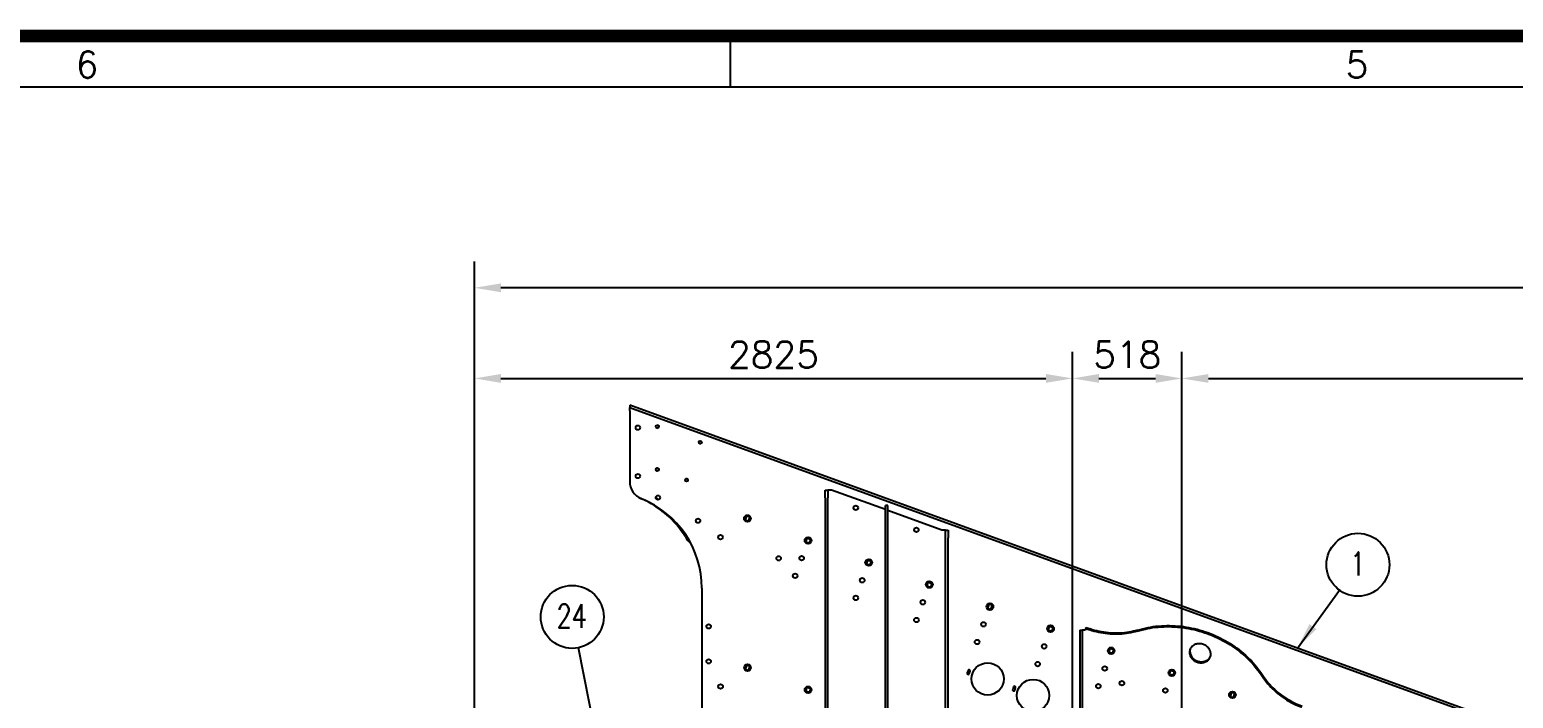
# Model space of a CAD drawing. Header units: millimetres. Extents: x 0 to 55611, y 0 to 32827.
# Drawn here: x 15482 to 22491, y 28950 to 32111 of the extents above; entities that cross this region are included whole.
import ezdxf

# ---------------------------------------------------------------- set-up
doc = ezdxf.new("R2010")
doc.units = ezdxf.units.MM
doc.header["$LTSCALE"] = 10
doc.header["$PDSIZE"] = -1
doc.linetypes.add('SLD-Continua', pattern=[0])
doc.layers.add('EQUIPO', color=30, linetype='SLD-Continua')
doc.layers.add('SLD-0_0', color=7, linetype='SLD-Continua')
doc.styles.add('1', font='romans.shx', dxfattribs={"height": 125})
doc.styles.add('SLDTEXTSTYLE18', font='romans.shx', dxfattribs={"width": 0.75})
doc.styles.get("Standard").update_dxf_attribs({"font": 'romans.shx'})
doc.dimstyles.new('50', dxfattribs={"dimscale": 0, "dimtxt": 125, "dimasz": 125, "dimexe": 125, "dimexo": 125, "dimgap": 50, "dimtad": 1, "dimdec": 0, "dimlfac": 49.861111, "dimzin": 1, "dimtxsty": '1', "dimcen": 2.5, "dimclrd": 1, "dimclre": 1, "dimadec": 0, "dimazin": 0, "dimtfac": 1, "dimtdec": 0, "dimtmove": 0, "dimatfit": 3, "dimfxl": 1, "dimtzin": 1, "dimarcsym": 0})

# ---------------------------------------------------------------- blocks, each defined once
blk = doc.blocks.new('SW_NOTE_0_3')
at = {"layer": 'SLD-0_0', "color": 0}
blk.add_circle((87.4, 120.3), 148.7, dxfattribs=at)
at = {"layer": 'SLD-0_0', "color": 0, "insert": (86.3, 179.8), "char_height": 111.1, "attachment_point": 2, "style": 'SLDTEXTSTYLE18'}
blk.add_mtext('1', dxfattribs=at)
blk = doc.blocks.new('SW_NOTE_0_11')
at = {"layer": 'SLD-0_0', "color": 0}
blk.add_circle((-29.2, 145.8), 148.7, dxfattribs=at)
at = {"layer": 'SLD-0_0', "color": 0, "insert": (-31.5, 205.3), "char_height": 111.12, "attachment_point": 2, "style": 'SLDTEXTSTYLE18'}
blk.add_mtext('24', dxfattribs=at)
blk = doc.blocks.new('*D107')
at = {"color": 1, "lineweight": -2, "transparency": 16777216}
for p, q in [((17583.4, 28887.9), (17583.4, 31015.6)), ((29013, 23894.3), (29013, 31015.6)), ((28888, 30890.6), (17708.4, 30890.6))]:
    blk.add_line(p, q, dxfattribs=at)
at = {"color": 1, "transparency": 16777216}
for points in [[(17708.4, 30911.4), (17708.4, 30869.8), (17583.4, 30890.6)], [(28888, 30911.4), (28888, 30869.8), (29013, 30890.6)]]:
    blk.add_solid(points, dxfattribs=at)
at = {"layer": 'Defpoints', "color": 0, "transparency": 16777216}
for p in [(17583.4, 30890.6), (17583.4, 28762.9), (29013, 23769.3)]:
    blk.add_point(p, dxfattribs=at)
at = {"color": 0, "transparency": 16777216, "insert": (23298.2, 31003.1), "char_height": 125, "attachment_point": 5, "style": '1'}
blk.add_mtext('11430', dxfattribs=at)
blk = doc.blocks.new('*D108')
at = {"color": 1, "lineweight": -2, "transparency": 16777216}
for p, q in [((17583.4, 28887.9), (17583.4, 30587.3)), ((20408.4, 27752.3), (20408.4, 30587.3)), ((17708.4, 30462.3), (20283.4, 30462.3))]:
    blk.add_line(p, q, dxfattribs=at)
at = {"color": 1, "transparency": 16777216}
for points in [[(17708.4, 30483.1), (17708.4, 30441.4), (17583.4, 30462.3)], [(20283.4, 30483.1), (20283.4, 30441.4), (20408.4, 30462.3)]]:
    blk.add_solid(points, dxfattribs=at)
at = {"layer": 'Defpoints', "color": 0, "transparency": 16777216}
for p in [(20408.4, 30462.3), (17583.4, 28762.9), (20408.4, 27627.3)]:
    blk.add_point(p, dxfattribs=at)
at = {"color": 0, "transparency": 16777216, "insert": (18995.9, 30574.8), "char_height": 125, "attachment_point": 5, "style": '1'}
blk.add_mtext('2825', dxfattribs=at)
blk = doc.blocks.new('*D109')
at = {"color": 1, "lineweight": -2, "transparency": 16777216}
for p, q in [((20408.4, 27752.3), (20408.4, 30587.3)), ((20926, 28448.7), (20926, 30587.3)), ((20533.4, 30462.3), (20801, 30462.3))]:
    blk.add_line(p, q, dxfattribs=at)
at = {"color": 1, "transparency": 16777216}
for points in [[(20533.4, 30483.1), (20533.4, 30441.4), (20408.4, 30462.3)], [(20801, 30483.1), (20801, 30441.4), (20926, 30462.3)]]:
    blk.add_solid(points, dxfattribs=at)
at = {"layer": 'Defpoints', "color": 0, "transparency": 16777216}
for p in [(20926, 30462.3), (20926, 28323.7), (20408.4, 27627.3)]:
    blk.add_point(p, dxfattribs=at)
at = {"color": 0, "transparency": 16777216, "insert": (20667.2, 30574.8), "char_height": 125, "attachment_point": 5, "style": '1'}
blk.add_mtext('518', dxfattribs=at)
blk = doc.blocks.new('*D110')
at = {"color": 1, "lineweight": -2, "transparency": 16777216}
for p, q in [((20926, 28448.7), (20926, 30587.3)), ((29013, 23894.3), (29013, 30587.3)), ((21051, 30462.3), (28888, 30462.3))]:
    blk.add_line(p, q, dxfattribs=at)
at = {"color": 1, "transparency": 16777216}
for points in [[(21051, 30483.1), (21051, 30441.4), (20926, 30462.3)], [(28888, 30483.1), (28888, 30441.4), (29013, 30462.3)]]:
    blk.add_solid(points, dxfattribs=at)
at = {"layer": 'Defpoints', "color": 0, "transparency": 16777216}
for p in [(29013, 30462.3), (20926, 28323.7), (29013, 23769.3)]:
    blk.add_point(p, dxfattribs=at)
at = {"color": 0, "transparency": 16777216, "insert": (24969.5, 30574.8), "char_height": 125, "attachment_point": 5, "style": '1'}
blk.add_mtext('8087', dxfattribs=at)

msp = doc.modelspace()

# ---------------------------------------------------------------- linework, layer by layer
at = {"color": 0}
msp.add_line((18791.7, 32081.1), (18791.7, 31841.1), dxfattribs=at)
msp.add_line((671.7, 31841.1), (48885.3, 31841.1))
at = {"const_width": 60}
msp.add_lwpolyline([(431.7, 32081.1), (49125.3, 32081.1), (49125.3, 1001.1), (431.7, 1001.1)], close=True, dxfattribs=at)
at = {"layer": 'EQUIPO', "linetype": 'SLD-Continua', "lineweight": 25}
for p, q in [((18316.8, 30335.9), (18316.8, 30325.2)), ((23240.9, 28543.7), (18316.8, 30335.9)), ((18316.8, 30325.2), (23240.9, 28533)), ((18316.8, 30309.3), (18316.8, 30325.2)), ((18316.8, 30309.3), (18316.8, 29976.1)), ((18441.5, 30229.8), (18448.3, 30227.4)), ((18451.4, 30240.1), (18447.3, 30241.6)), ((18450.7, 30228.3), (18453.8, 30236.8)), ((18651.2, 30153.5), (18644.4, 30156)), ((18650.2, 30167.7), (18654.3, 30166.3)), ((18656.7, 30162.9), (18653.6, 30154.5)), ((18448.3, 30024.7), (18441.5, 30027.1)), ((18447.3, 30038.8), (18451.4, 30037.4)), ((18453.8, 30034), (18450.7, 30025.6)), ((18586, 29974.5), (18579.3, 29977)), ((18585.1, 29988.7), (18589.1, 29987.2)), ((18591.5, 29983.9), (18588.4, 29975.4)), ((19240.8, 29934.7), (19252.8, 29934.7)), ((19240.8, 29897), (19240.8, 29934.7)), ((19252.8, 29934.7), (19252.8, 29897)), ((19270.8, 29934.7), (19252.8, 29934.7)), ((19524.8, 29842.2), (19270.8, 29934.7)), ((19240.8, 29897), (19240.8, 28769)), ((19252.8, 28769), (19252.8, 29897)), ((18869.3, 29813.4), (18861.9, 29793)), ((18861.9, 29793), (18877.9, 29787.2)), ((18884.8, 29806.3), (18868.8, 29812.1)), ((18885.3, 29807.5), (18869.3, 29813.4)), ((18877.9, 29787.2), (18885.3, 29807.5)), ((19536.8, 29861), (19524.8, 29861)), ((19524.8, 29690.3), (19524.8, 29861)), ((19536.8, 29690.3), (19536.8, 29861)), ((19790.8, 29745.4), (19536.8, 29837.9)), ((19808.8, 29745.4), (19790.8, 29745.4)), ((19808.8, 29745.4), (19820.8, 29745.4)), ((19808.8, 29709.4), (19808.8, 29745.4)), ((19820.8, 29745.4), (19820.8, 29709.4)), ((19148.3, 29688.8), (19155.7, 29709.1)), ((19164.3, 29683), (19148.3, 29688.8)), ((19155.2, 29707.8), (19171.2, 29702)), ((19155.7, 29709.1), (19171.7, 29703.3)), ((19171.7, 29703.3), (19164.3, 29683)), ((19524.8, 29218.9), (19524.8, 29690.3)), ((19536.8, 29218.9), (19536.8, 29690.3)), ((19808.8, 28617.5), (19808.8, 29709.4)), ((19820.8, 28613.2), (19820.8, 29709.4)), ((19434.7, 29584.5), (19442.1, 29604.9)), ((19450.7, 29578.7), (19434.7, 29584.5)), ((19441.7, 29603.6), (19457.6, 29597.8)), ((19442.1, 29604.9), (19458.1, 29599)), ((19458.1, 29599), (19450.7, 29578.7)), ((18657.8, 29470), (18657.8, 28769)), ((19721.1, 29480.3), (19728.5, 29500.6)), ((19737.1, 29474.5), (19721.1, 29480.3)), ((19728.1, 29499.3), (19744.1, 29493.5)), ((19728.5, 29500.6), (19744.5, 29494.8)), ((19744.5, 29494.8), (19737.1, 29474.5)), ((20014.8, 29396.4), (20007.4, 29376.1)), ((20007.4, 29376.1), (20023.3, 29370.3)), ((20030.3, 29389.3), (20014.3, 29395.1)), ((20030.7, 29390.6), (20014.8, 29396.4)), ((20023.3, 29370.3), (20030.7, 29390.6)), ((20293.8, 29271.8), (20301.2, 29292.2)), ((20309.8, 29266), (20293.8, 29271.8)), ((20300.7, 29290.9), (20316.7, 29285.1)), ((20301.2, 29292.2), (20317.2, 29286.4)), ((20317.2, 29286.4), (20309.8, 29266)), ((20444, 29272.7), (20454, 29272.7)), ((20444, 29272.7), (20444, 28386.1)), ((20454, 29272.7), (20454, 28382.4)), ((20469, 29272.7), (20454, 29272.7)), ((20471.6, 29279.7), (20469, 29272.7)), ((20471.6, 29279.7), (20473.3, 29284.4)), ((20471.6, 29279.7), (20489.9, 29273.1)), ((20473.3, 29284.4), (20491.6, 29277.8)), ((20491.6, 29277.8), (20489.9, 29273.1)), ((19524.8, 28721), (19524.8, 29218.9)), ((19536.8, 28716.6), (19536.8, 29218.9)), ((20580.2, 29167.6), (20587.6, 29187.9)), ((20596.2, 29161.8), (20580.2, 29167.6)), ((20587.1, 29186.6), (20603.1, 29180.8)), ((20587.6, 29187.9), (20603.6, 29182.1)), ((20603.6, 29182.1), (20596.2, 29161.8)), ((18869.5, 29107.7), (18862.1, 29087.4)), ((18885, 29100.6), (18869, 29106.5)), ((18885.4, 29101.9), (18869.5, 29107.7)), ((18878, 29081.6), (18885.4, 29101.9)), ((18862.1, 29087.4), (18878, 29081.6)), ((19915.6, 29081.8), (19911.2, 29069.9)), ((19920.9, 29066.3), (19925.3, 29078.3)), ((20866.6, 29063.4), (20874, 29083.7)), ((20882.6, 29057.5), (20866.6, 29063.4)), ((20873.6, 29082.4), (20889.5, 29076.6)), ((20874, 29083.7), (20890, 29077.9)), ((20890, 29077.9), (20882.6, 29057.5)), ((18657.1, 28974.3), (18657.8, 28966.7)), ((19148.5, 28983.2), (19155.9, 29003.5)), ((19164.5, 28977.3), (19148.5, 28983.2)), ((19155.4, 29002.2), (19171.4, 28996.4)), ((19155.9, 29003.5), (19171.9, 28997.7)), ((19171.9, 28997.7), (19164.5, 28977.3)), ((20130.4, 29003.6), (20126.1, 28991.7)), ((20135.7, 28988.1), (20140.1, 29000.1)), ((21160.3, 28979.5), (21152.9, 28959.2)), ((21152.9, 28959.2), (21168.8, 28953.4)), ((21175.8, 28972.4), (21159.8, 28978.2)), ((21176.2, 28973.7), (21160.3, 28979.5)), ((21168.8, 28953.4), (21176.2, 28973.7))]:
    msp.add_line(p, q, dxfattribs=at)
at = {"layer": 'EQUIPO', "linetype": 'SLD-Continua', "lineweight": 25, "flags": 128}
for points in [[(18372.2, 29893.6), (18366.8, 29896.1), (18365.6, 29896.8)], [(20715, 29267.8), (20704.9, 29264.9), (20694.6, 29262.3), (20684.3, 29260), (20673.8, 29258), (20663.2, 29256.4), (20652.5, 29255), (20641.8, 29254), (20631, 29253.3), (20620.1, 29252.9), (20609.2, 29252.8), (20598.3, 29253.1), (20587.3, 29253.7), (20576.4, 29254.6), (20565.4, 29255.8), (20554.5, 29257.3), (20543.6, 29259.1), (20532.7, 29261.3), (20521.9, 29263.8), (20511.1, 29266.6), (20500.5, 29269.7), (20489.9, 29273.1)], [(20716.7, 29272.5), (20706.6, 29269.6), (20696.3, 29267), (20686, 29264.7), (20675.5, 29262.7), (20664.9, 29261.1), (20654.2, 29259.7), (20643.5, 29258.7), (20632.7, 29258), (20621.8, 29257.6), (20610.9, 29257.5), (20600, 29257.8), (20589, 29258.4), (20578.1, 29259.3), (20567.1, 29260.5), (20556.2, 29262), (20545.3, 29263.8), (20534.4, 29266), (20523.6, 29268.5), (20512.8, 29271.3), (20502.2, 29274.4), (20491.6, 29277.8)], [(20715, 29267.8), (20727, 29271.3), (20739.1, 29274.5), (20751.4, 29277.4), (20763.8, 29279.9), (20776.3, 29282.2), (20788.8, 29284.1), (20801.5, 29285.7), (20814.2, 29287), (20827.1, 29288), (20839.9, 29288.7), (20852.8, 29289), (20865.8, 29289), (20878.8, 29288.7), (20891.8, 29288.1), (20904.8, 29287.1), (20917.8, 29285.9), (20930.8, 29284.3), (20943.8, 29282.4), (20956.7, 29280.2), (20969.6, 29277.6), (20982.5, 29274.8), (20995.3, 29271.6), (21008, 29268.2), (21020.7, 29264.4), (21033.2, 29260.3), (21045.7, 29256), (21058.1, 29251.3), (21070.3, 29246.4), (21082.4, 29241.1), (21094.4, 29235.6), (21106.2, 29229.8), (21117.9, 29223.7), (21129.4, 29217.3), (21140.8, 29210.7), (21151.9, 29203.8), (21162.9, 29196.7), (21173.7, 29189.3), (21184.3, 29181.7), (21194.6, 29173.8), (21204.8, 29165.7), (21214.7, 29157.3), (21224.4, 29148.8), (21233.8, 29140), (21243, 29131), (21252, 29121.8), (21260.6, 29112.5), (21269, 29102.9), (21277.1, 29093.2), (21285, 29083.2), (21292.5, 29073.2), (21299.8, 29062.9), (21306.7, 29052.5)], [(20716.7, 29272.5), (20728.7, 29276), (20740.8, 29279.2), (20753.1, 29282.1), (20765.5, 29284.6), (20778, 29286.9), (20790.5, 29288.8), (20803.2, 29290.4), (20816, 29291.7), (20828.8, 29292.7), (20841.6, 29293.4), (20854.6, 29293.7), (20867.5, 29293.7), (20880.5, 29293.4), (20893.5, 29292.8), (20906.5, 29291.8), (20919.5, 29290.6), (20932.5, 29289), (20945.5, 29287.1), (20958.4, 29284.9), (20971.4, 29282.3), (20984.2, 29279.5), (20997, 29276.3), (21009.7, 29272.9), (21022.4, 29269.1), (21035, 29265), (21047.4, 29260.7), (21059.8, 29256), (21072, 29251), (21084.1, 29245.8), (21096.1, 29240.3), (21107.9, 29234.5), (21119.6, 29228.4), (21131.1, 29222), (21142.5, 29215.4), (21153.7, 29208.5), (21164.6, 29201.4), (21175.4, 29194), (21186, 29186.4), (21196.4, 29178.5), (21206.5, 29170.4), (21216.4, 29162), (21226.1, 29153.5), (21235.5, 29144.7), (21244.7, 29135.7), (21253.7, 29126.5), (21262.3, 29117.2), (21270.7, 29107.6), (21278.9, 29097.9), (21286.7, 29087.9), (21294.2, 29077.9), (21301.5, 29067.6), (21308.5, 29057.2)], [(21027.1, 29204.7), (21023, 29206), (21018.8, 29207), (21014.7, 29207.7), (21010.5, 29208.1), (21006.3, 29208.2), (21002.1, 29208), (20998, 29207.4), (20994, 29206.6), (20990.2, 29205.4), (20986.4, 29203.9), (20982.9, 29202.2), (20979.6, 29200.2), (20976.5, 29197.9), (20973.6, 29195.4), (20971, 29192.6), (20968.7, 29189.7), (20966.7, 29186.5), (20965.1, 29183.2), (20963.7, 29179.8), (20962.7, 29176.2), (20962, 29172.6), (20961.7, 29168.8), (20961.8, 29165.1), (20962.2, 29161.3), (20962.9, 29157.6), (20964, 29153.8), (20965.4, 29150.2), (20967.1, 29146.6), (20969.2, 29143.2), (20971.6, 29139.9), (20974.2, 29136.7), (20977.1, 29133.8), (20980.3, 29131), (20983.6, 29128.5), (20987.2, 29126.2), (20991, 29124.2), (20994.8, 29122.5), (20998.9, 29121), (21003, 29119.8), (21007.1, 29119), (21011.3, 29118.4), (21015.5, 29118.2), (21019.7, 29118.3), (21023.9, 29118.7), (21027.9, 29119.4), (21031.8, 29120.4), (21035.6, 29121.7), (21039.2, 29123.3), (21042.7, 29125.2), (21045.9, 29127.3), (21048.9, 29129.7), (21051.6, 29132.4), (21054, 29135.2), (21056.2, 29138.3), (21058, 29141.5), (21059.5, 29144.9), (21060.7, 29148.4), (21061.6, 29152), (21062.1, 29155.7), (21062.2, 29159.4), (21062, 29163.2), (21061.4, 29167), (21060.5, 29170.7), (21059.3, 29174.4), (21057.7, 29178), (21055.8, 29181.5), (21053.6, 29184.9), (21051, 29188.1), (21048.3, 29191.2), (21045.2, 29194), (21042, 29196.7), (21038.5, 29199.1), (21034.8, 29201.2), (21031, 29203.1), (21027.1, 29204.7)], [(20965, 29183), (20964.4, 29180.9), (20963.7, 29177.3), (20963.4, 29173.5), (20963.5, 29169.8), (20963.9, 29166), (20964.6, 29162.2), (20965.7, 29158.5), (20967.1, 29154.9), (20968.8, 29151.3), (20970.9, 29147.9), (20973.3, 29144.6), (20975.9, 29141.4), (20978.8, 29138.5), (20982, 29135.7), (20985.3, 29133.2), (20988.9, 29130.9), (20992.7, 29128.9), (20996.6, 29127.2), (21000.6, 29125.7), (21004.7, 29124.5), (21008.8, 29123.7), (21013, 29123.1), (21017.3, 29122.9), (21021.4, 29123), (21025.6, 29123.4), (21029.6, 29124.1), (21033.5, 29125.1), (21037.3, 29126.4), (21041, 29128), (21044.4, 29129.9), (21047.6, 29132), (21050.6, 29134.4), (21053.3, 29137.1), (21055.8, 29139.9), (21057.9, 29143), (21059.7, 29146.2), (21060.6, 29148.1)], [(21306.7, 29052.5), (21312.6, 29043.9), (21318.7, 29035.3), (21325.2, 29026.9), (21331.9, 29018.7), (21338.9, 29010.7), (21346.1, 29002.9), (21353.6, 28995.2), (21361.4, 28987.8), (21369.4, 28980.5), (21377.6, 28973.5), (21386.1, 28966.7), (21394.8, 28960.1), (21403.7, 28953.8), (21412.8, 28947.7), (21422.1, 28941.8), (21431.6, 28936.2), (21441.2, 28930.9), (21451, 28925.9), (21461, 28921.1), (21471, 28916.6), (21481.3, 28912.4), (21491.6, 28908.5)], [(21308.5, 29057.2), (21314.3, 29048.6), (21320.4, 29040), (21326.9, 29031.6), (21333.6, 29023.4), (21340.6, 29015.4), (21347.8, 29007.6), (21355.3, 28999.9), (21363.1, 28992.5), (21371.1, 28985.2), (21379.4, 28978.2), (21387.8, 28971.4), (21396.5, 28964.8), (21405.4, 28958.5), (21414.5, 28952.4), (21423.8, 28946.5), (21433.3, 28940.9), (21442.9, 28935.6), (21452.7, 28930.6), (21462.7, 28925.8), (21472.8, 28921.3), (21483, 28917.1), (21493.3, 28913.2)]]:
    msp.add_lwpolyline(points, dxfattribs=at)
at = {"layer": 'EQUIPO', "linetype": 'SLD-Continua', "lineweight": 25}
for centre, radius in [((18355.2, 30229.5), 10.3), ((18447, 30234.4), 7.15), ((18649.9, 30160.6), 7.15), ((18355.2, 30000.9), 10.3), ((18447, 30031.7), 7.15), ((18584.7, 29981.6), 7.15), ((18449.9, 29898.9), 10.3), ((18639.8, 29789.2), 10.3), ((18873, 29800.4), 16), ((19384.9, 29850.6), 10.5), ((18745.9, 29711.5), 10.7), ((19671.3, 29746.4), 10.5), ((19159.4, 29696.1), 16), ((19020.3, 29611.6), 10.8), ((19128.9, 29612.5), 10.7), ((19445.8, 29591.9), 16), ((19098.5, 29528.9), 10.8), ((19415.4, 29508.2), 10.8), ((19732.2, 29487.6), 16), ((19384.9, 29424.6), 10.8), ((19701.8, 29404), 10.8), ((20018.6, 29383.4), 16), ((19671.3, 29320.4), 10.8), ((19988.2, 29299.7), 10.8), ((18689.8, 29289.6), 10.3), ((20305.1, 29279.1), 16), ((19957.8, 29216.1), 10.8), ((20274.6, 29195.5), 10.8), ((20591.5, 29174.9), 16), ((18689.8, 29124.5), 10.3), ((18873.1, 29094.8), 16), ((20007.8, 29041.5), 76.2), ((20244.2, 29111.9), 10.8), ((20561, 29091.2), 10.8), ((20222.6, 28963.3), 76.2), ((20642.2, 29021.3), 10.7), ((20877.9, 29070.6), 16), ((18746.1, 29005.9), 10.7), ((19159.6, 28990.5), 16), ((20530.6, 29007.6), 10.7), ((20847.5, 28987), 10.7), ((21164.3, 28966.4), 16)]:
    msp.add_circle(centre, radius, dxfattribs=at)
for centre, radius, start, end in [((18405.7, 29976.1), 88.9, 180, 247.93512), ((18189.6, 29474.4), 457.2, 31.44497, 66.4704), ((18200.6, 29470), 457.2, 0, 67.93512), ((18503, 29962.7), 88.9, 224.55344, 235.87891), ((18690.8, 29780.8), 130.2, 211.44497, 229.0133), ((19916.1, 29068.1), 5.16, 160.00001, 340), ((19920.4, 29080), 5.16, 339.99997, 159.99997), ((18672, 28975.7), 15, 161.38371, 185.40754), ((20130.9, 28989.9), 5.16, 160, 340), ((20135.2, 29001.8), 5.16, 339.99999, 159.99999)]:
    msp.add_arc(centre, radius, start, end, dxfattribs=at)

# ---------------------------------------------------------------- block references
at = {"layer": 'SLD-0_0'}
for name, p in [('SW_NOTE_0_3', (21670, 29461.2)), ('SW_NOTE_0_11', (18074.3, 29189.1))]:
    msp.add_blockref(name, p, dxfattribs=at)

# ---------------------------------------------------------------- texts
at = {"color": 0, "char_height": 123.7, "attachment_point": 1}
for s, insert in [('6', (15699.7, 32007.6)), ('5', (21699.7, 32007.6))]:
    msp.add_mtext(s, dxfattribs=dict(at, insert=insert))

# ---------------------------------------------------------------- dimensions: what is measured, and where the dimension line sits
for base, p1, p2, override, picture, middle in [((17583.4, 30890.6), (29013, 23769.3), (17583.4, 28762.9), {"dimscale": 1, "dimlfac": 1}, '*D107', (23298.2, 31003.1)), ((20408.4, 30462.3), (17583.4, 28762.9), (20408.4, 27627.3), {"dimscale": 1, "dimlfac": 1}, '*D108', (18995.9, 30574.8)), ((20926, 30462.3), (20408.4, 27627.3), (20926, 28323.7), {"dimscale": 1, "dimlfac": 1, "dimtmove": 1}, '*D109', (20667.2, 30574.8)), ((29013, 30462.3), (20926, 28323.7), (29013, 23769.3), {"dimscale": 1, "dimlfac": 1, "dimtmove": 1}, '*D110', (24969.5, 30574.8))]:
    dim = msp.add_linear_dim(base=base, p1=p1, p2=p2, dimstyle='50', override=override)
    dim.commit()
    dim.dimension.update_dxf_attribs({"geometry": picture, "text_midpoint": middle})

# ---------------------------------------------------------------- leaders
for points in [[(21471.4, 29187.7), (21670, 29461.2)], [(18158.6, 28769), (18074.3, 29189.1)]]:
    msp.add_leader(points, dimstyle='50', override={"dimscale": 1, "dimlfac": 1})

doc.saveas('drawing.dxf')
